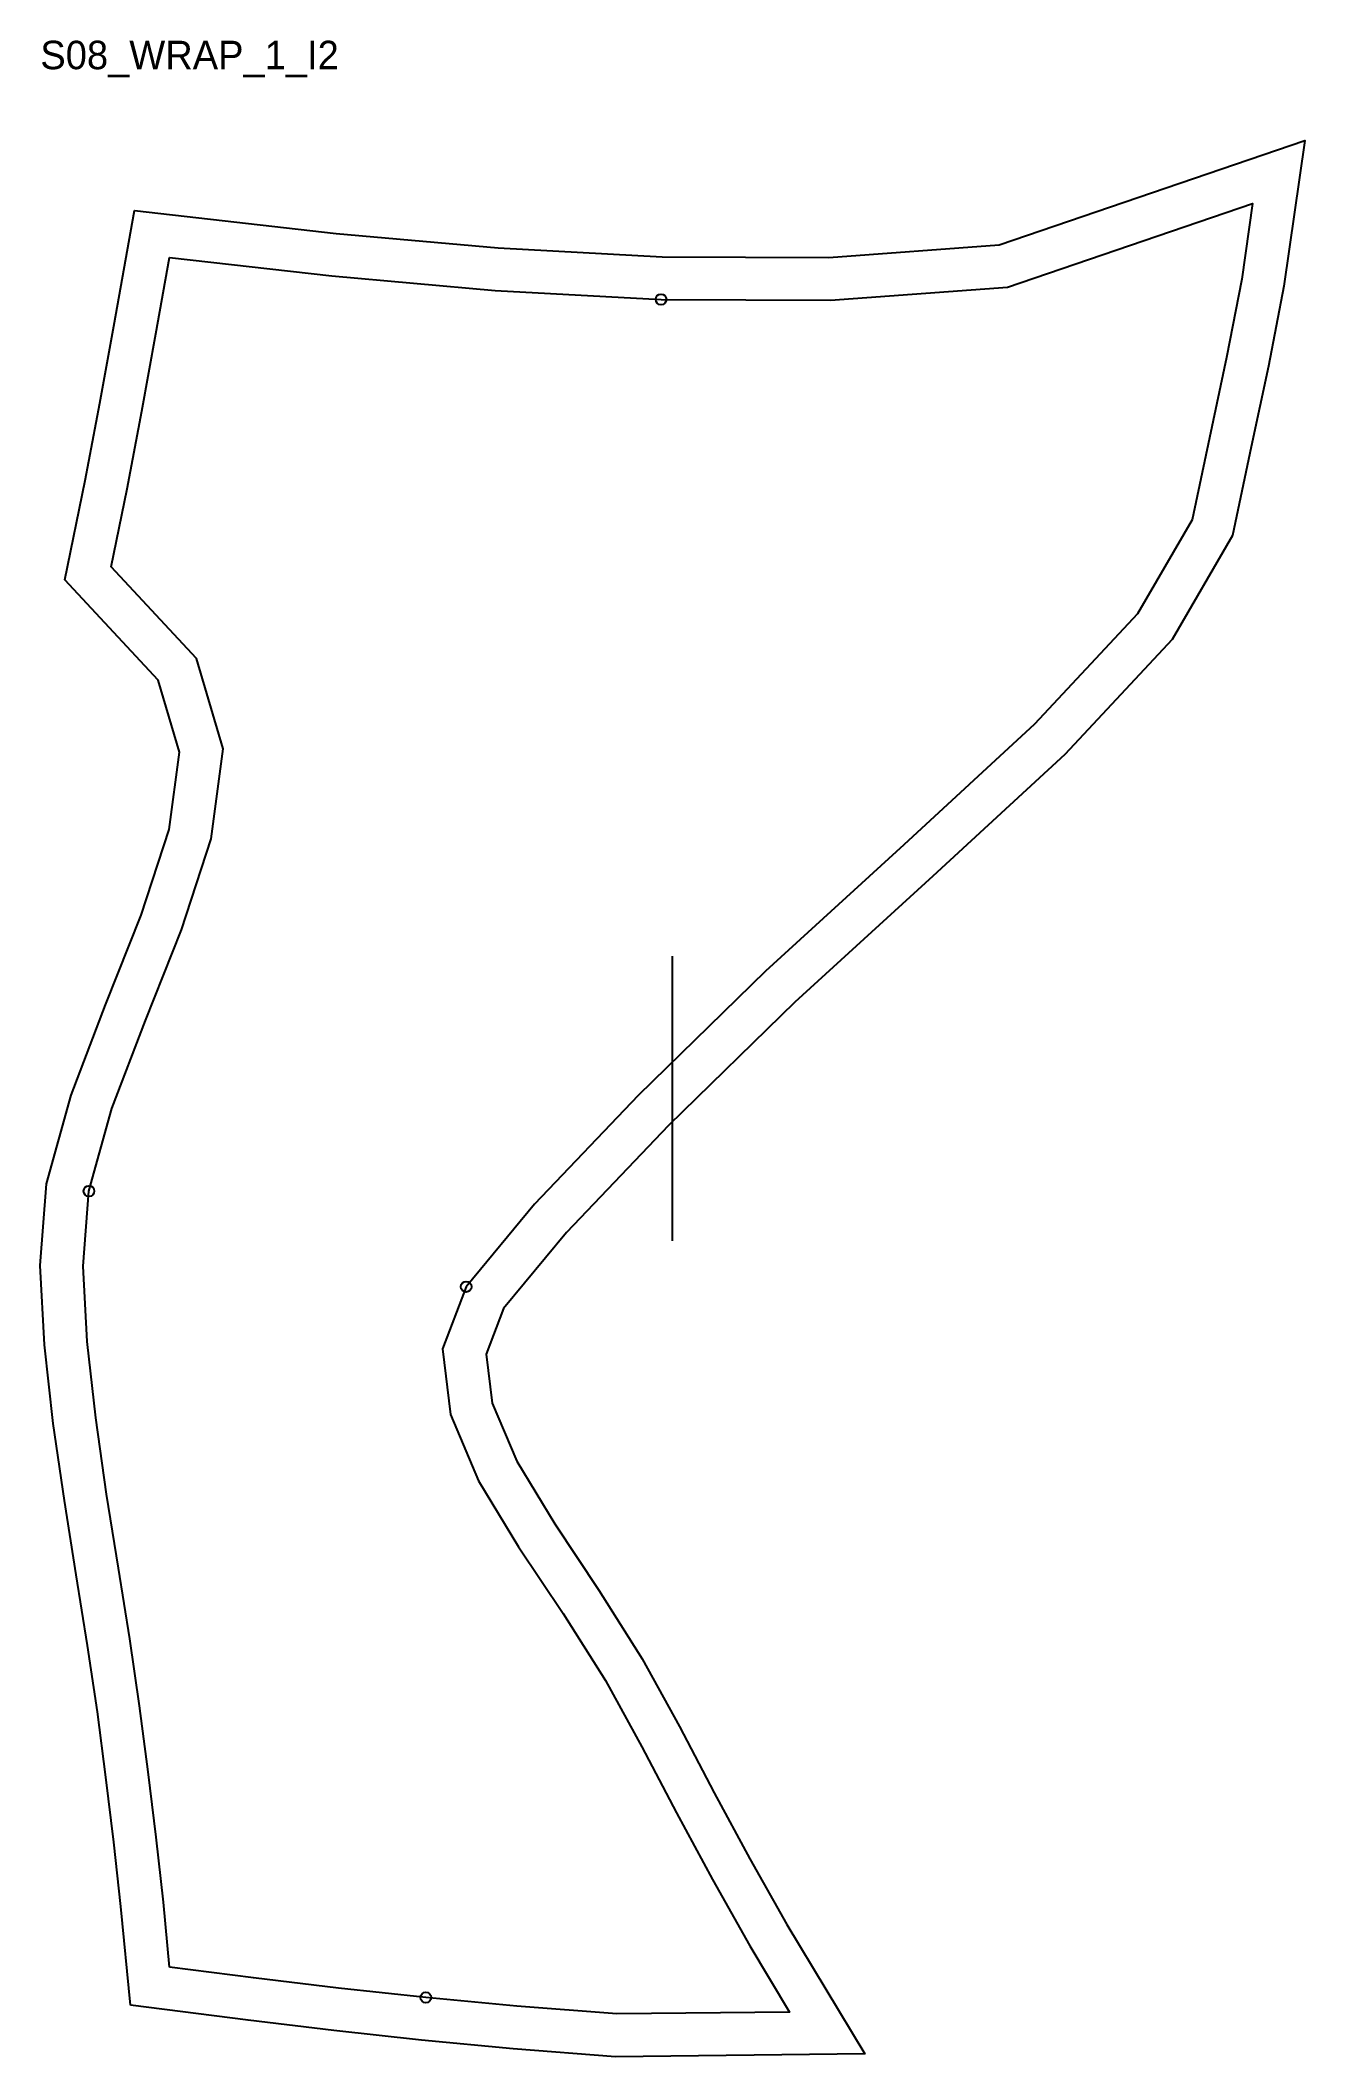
# Model space of a CAD drawing. Header units: millimetres. Extents: x -36 to 319, y -25 to 541.
import ezdxf

# ---------------------------------------------------------------- set-up
doc = ezdxf.new("R2010")
doc.units = ezdxf.units.MM
for name, color, linetype in [('CUT', 1, 'Continuous'), ('GRAIN', 3, 'Continuous'), ('ID', 7, 'Continuous'), ('NOTCH', 2, 'Continuous'), ('SEAM', 5, 'Continuous')]:
    doc.layers.add(name, color=color, linetype=linetype)

msp = doc.modelspace()

# ---------------------------------------------------------------- linework, layer by layer
at = {"layer": 'CUT'}
msp.add_lwpolyline([(-11.02, -10.68), (-13.7, 16.98), (-15.69, 35.12), (-17.9, 53.36), (-20.3, 71.7), (-23.05, 90.36), (-26.25, 110.14), (-29.57, 131.05), (-32.67, 152.72), (-35.11, 174.74), (-36.32, 197.02), (-34.54, 220.04), (-27.66, 244.86), (-18.01, 270.26), (-7.98, 295.45), (-0.12, 319.53), (2.77, 341.22), (-3.19, 361.47), (-29.44, 389.7), (-23.73, 417.55), (-19.65, 439.26), (-15.66, 460.87), (-9.82, 493.39), (46.75, 486.95), (92.33, 482.9), (138.39, 480.41), (185.2, 480.2), (232.97, 483.72), (318.83, 513.08), (312.99, 472.13), (308.64, 449.71), (303.81, 427.02), (298.59, 402.15), (281.57, 372.87), (251.45, 340.64), (214.36, 306.41), (175.64, 271.01), (140.15, 236.37), (111.44, 206.29), (93.81, 184.98), (88.91, 172.15), (90.6, 158.35), (97.5, 142.08), (108.17, 124.47), (120.56, 105.87), (132.78, 86.61), (143.24, 67.53), (152.95, 48.93), (162.98, 30.44), (173.38, 11.96), (195.24, -24.41), (125.2, -25.17), (96.53, -22.93), (70.75, -20.49), (46.08, -17.82), (22.04, -14.93), (-11.02, -10.68)], close=True, dxfattribs=at)
at = {"layer": 'GRAIN'}
msp.add_line((141.26, 203.95), (141.26, 283.95), dxfattribs=at)
at = {"layer": 'NOTCH'}
for centre in [(138.04, 468.42), (-22.66, 217.96), (83.3, 191.11), (71.96, -8.55)]:
    msp.add_circle(centre, 1.5, dxfattribs=at)
at = {"layer": 'SEAM'}
msp.add_lwpolyline([(0, 0), (-1.76, 18.22), (-3.77, 36.49), (-6, 54.86), (-8.42, 73.36), (-11.19, 92.19), (-14.4, 112.04), (-17.71, 132.84), (-20.76, 154.23), (-23.14, 175.73), (-24.29, 196.88), (-22.66, 217.96), (-16.24, 241.12), (-6.82, 265.91), (3.31, 291.37), (11.63, 316.86), (15, 342.16), (7.53, 367.57), (-16.44, 393.34), (-11.95, 415.24), (-7.85, 437.06), (-3.86, 458.73), (0, 480.19), (45.54, 475.01), (91.48, 470.93), (138.04, 468.42), (185.61, 468.19), (235.39, 471.86), (304.19, 495.39), (301.16, 474.12), (296.88, 452.1), (292.07, 429.5), (287.24, 406.51), (271.88, 380.07), (242.98, 349.16), (206.24, 315.25), (167.4, 279.74), (131.61, 244.81), (102.46, 214.26), (83.3, 191.11), (76.63, 173.65), (78.89, 155.21), (86.79, 136.6), (98.04, 118.03), (110.5, 99.33), (122.44, 80.51), (132.66, 61.87), (142.36, 43.29), (152.48, 24.63), (163.01, 5.92), (174.16, -12.63), (125.6, -13.16), (97.56, -10.97), (71.96, -8.55), (47.44, -5.9), (23.52, -3.02)], close=True, dxfattribs=at)

# ---------------------------------------------------------------- texts
at = {"layer": 'ID'}
msp.add_text('S08_WRAP_1_I2', height=8, dxfattribs=at).set_placement((-36.32, 533.08))

doc.saveas('drawing.dxf')
